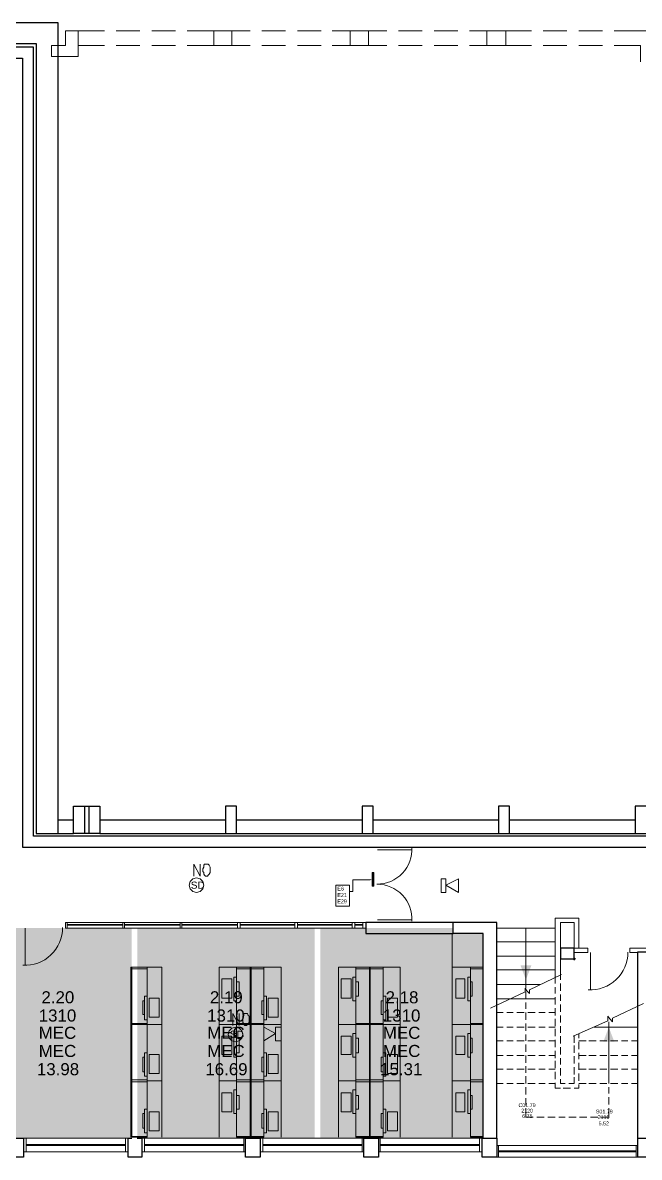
# Model space of a CAD drawing. Header units: millimetres. Extents: x -59 to 47, y 152 to 919.
# Drawn here: x 16.33 to 29.58, y 173.3 to 197.7 of the extents above; entities that cross this region are included whole.
import ezdxf

# ---------------------------------------------------------------- set-up
doc = ezdxf.new("R2010")
doc.units = ezdxf.units.MM
doc.layers.add('PDF_014401$_ps_FIRE_ACCESS', color=7, linetype='Continuous', true_color=0x37dd00)
doc.layers.add('PDF_014401$HL-TMP', color=7, linetype='Continuous', true_color=0xbfebf9)
for name, color, linetype in [('PDF_014401$_ps_TEXTBOLD$FIRE', 2, 'Continuous'), ('PDF_014401$BL', 7, 'Continuous'), ('PDF_014401$BL-ABOVE', 7, 'Continuous'), ('PDF_014401$DR', 7, 'Continuous'), ('PDF_014401$EXISTING-WALL', 7, 'Continuous'), ('PDF_014401$FI-DSG', 7, 'Continuous'), ('PDF_014401$FT-FIXFIT', 7, 'Continuous'), ('PDF_014401$PL-STAIR', 7, 'Continuous'), ('PDF_014401$WA', 7, 'Continuous'), ('PDF_014401$WA-COL', 7, 'Continuous'), ('PDF_014401$WA-EXT', 7, 'Continuous'), ('PDF_014401$WALL-1', 7, 'Continuous'), ('PDF_014401$WN', 7, 'Continuous'), ('PDF_Text', 7, 'Continuous')]:
    doc.layers.add(name, color=color, linetype=linetype)
doc.styles.add('PDF ArialMT', font='arial.ttf')

msp = doc.modelspace()

# ---------------------------------------------------------------- hatches: boundary and pattern name
at = {"layer": 'PDF_014401$WA-COL', "lineweight": -3, "transparency": 33554559}
msp.add_hatch(color=256, dxfattribs=at).paths.add_polyline_path([(28.178, 177.608), (28.159, 177.588), (28.139, 177.569), (28.159, 177.549), (28.178, 177.53), (28.198, 177.549), (28.217, 177.569), (28.198, 177.588)])

# ---------------------------------------------------------------- linework, layer by layer
at = {"layer": 'PDF_014401$_ps_FIRE_ACCESS', "lineweight": 0}
for points in [[(20.061, 178.996), (20.139, 179.016), (20.198, 179.075), (20.218, 179.153), (20.198, 179.231), (20.139, 179.29), (20.061, 179.309), (19.983, 179.29), (19.924, 179.231), (19.905, 179.153), (19.924, 179.075), (19.983, 179.016)], [(25.42, 179.29), (25.322, 179.29), (25.322, 178.996), (25.42, 178.996)], [(25.694, 178.996), (25.694, 179.29), (25.42, 179.153)], [(20.902, 175.789), (20.98, 175.808), (21.039, 175.867), (21.059, 175.945), (21.039, 176.023), (20.98, 176.082), (20.902, 176.102), (20.824, 176.082), (20.765, 176.023), (20.746, 175.945), (20.765, 175.867), (20.824, 175.808)], [(21.508, 175.808), (21.508, 176.102), (21.763, 175.965)], [(21.763, 176.102), (21.88, 176.102), (21.88, 175.808), (21.763, 175.808)]]:
    msp.add_lwpolyline(points, close=True, dxfattribs=at)
at = {"layer": 'PDF_014401$_ps_TEXTBOLD$FIRE', "lineweight": 20}
for points in [[(20.002, 179.349), (20.002, 179.603), (20.139, 179.349), (20.139, 179.603)], [(20.843, 176.141), (20.843, 176.395), (20.98, 176.141), (20.98, 176.395)]]:
    msp.add_lwpolyline(points, dxfattribs=at)
for points in [[(20.257, 179.603), (20.237, 179.603), (20.218, 179.583), (20.218, 179.544), (20.198, 179.505), (20.198, 179.446), (20.218, 179.427), (20.218, 179.388), (20.237, 179.368), (20.257, 179.349), (20.296, 179.349), (20.315, 179.368), (20.335, 179.388), (20.354, 179.427), (20.354, 179.446), (20.354, 179.505), (20.354, 179.544), (20.335, 179.583), (20.315, 179.603), (20.296, 179.603)], [(21.098, 176.395), (21.078, 176.395), (21.078, 176.356), (21.059, 176.336), (21.059, 176.297), (21.059, 176.239), (21.059, 176.2), (21.078, 176.18), (21.078, 176.16), (21.098, 176.141), (21.137, 176.141), (21.156, 176.16), (21.176, 176.18), (21.195, 176.2), (21.195, 176.239), (21.195, 176.297), (21.195, 176.336), (21.176, 176.356), (21.156, 176.395), (21.137, 176.395)]]:
    msp.add_lwpolyline(points, close=True, dxfattribs=at)
at = {"layer": 'PDF_014401$BL', "lineweight": 9}
for points in [[(27.767, 177.041), (27.767, 177.177), (27.767, 178.449), (28.276, 178.449), (28.276, 177.803)], [(27.767, 178.449), (27.885, 178.449)], [(27.885, 177.119), (27.885, 177.217), (27.885, 178.351), (28.178, 178.351), (28.178, 177.803)], [(27.767, 176.962), (27.767, 176.825)], [(27.885, 177.041), (27.885, 176.884)], [(27.767, 176.747), (27.767, 176.591)], [(27.885, 176.806), (27.885, 176.669)], [(27.885, 176.591), (27.885, 176.434)], [(27.767, 176.512), (27.767, 176.356)], [(27.885, 176.356), (27.885, 176.2)], [(27.767, 176.278), (27.767, 176.121)], [(27.885, 176.121), (27.885, 175.984)], [(27.767, 176.063), (27.767, 175.906)], [(27.885, 175.906), (27.885, 175.75)], [(28.178, 175.906), (28.178, 175.769)], [(28.276, 175.965), (28.276, 175.867)], [(27.767, 175.828), (27.767, 175.671)], [(27.885, 175.671), (27.885, 175.515)], [(28.178, 175.711), (28.178, 175.554)], [(28.276, 175.789), (28.276, 175.632)], [(26.516, 175.495), (26.516, 175.495)], [(27.767, 175.593), (27.767, 175.437)], [(27.767, 175.378), (27.767, 175.222)], [(27.885, 175.437), (27.885, 175.3)], [(28.178, 175.476), (28.178, 175.319)], [(28.276, 175.554), (28.276, 175.417)], [(27.767, 175.143), (27.767, 174.987)], [(27.885, 175.222), (27.885, 175.065)], [(28.178, 175.241), (28.178, 175.085)], [(28.276, 175.339), (28.276, 175.182)], [(27.767, 174.909), (27.767, 174.791), (27.885, 174.791)], [(27.885, 174.987), (27.885, 174.889), (27.983, 174.889)], [(28.178, 175.026), (28.178, 174.889), (28.061, 174.889)], [(28.276, 175.104), (28.276, 174.948)], [(27.943, 174.791), (28.1, 174.791)], [(28.276, 174.869), (28.276, 174.791), (28.178, 174.791)]]:
    msp.add_lwpolyline(points, dxfattribs=at)
at = {"layer": 'PDF_014401$BL-ABOVE', "lineweight": 9}
for points in [[(17.245, 197.206), (16.951, 197.206), (16.951, 196.971), (17.518, 196.971), (17.518, 197.519), (18.086, 197.519), (17.518, 197.519), (17.245, 197.519), (17.245, 197.206), (16.951, 197.206), (16.951, 196.971), (17.245, 196.971)], [(27.259, 197.206), (26.711, 197.206), (26.3, 197.206), (26.3, 197.519), (26.711, 197.519), (26.711, 197.206), (26.711, 197.519), (26.3, 197.519), (26.3, 197.206), (25.929, 197.206)], [(26.711, 197.519), (27.259, 197.519)], [(27.513, 197.519), (28.022, 197.519)], [(28.276, 197.519), (28.784, 197.519)], [(29.88, 196.346), (29.88, 196.971), (30.173, 196.971), (30.173, 197.206), (29.88, 197.206), (29.88, 197.519), (29.606, 197.519), (29.039, 197.519)], [(18.086, 197.206), (17.518, 197.206)], [(18.848, 197.206), (18.34, 197.206)], [(19.611, 197.206), (19.103, 197.206)], [(20.433, 197.206), (19.865, 197.206)], [(20.824, 197.206), (21.215, 197.206)], [(21.469, 197.206), (21.978, 197.206)], [(22.232, 197.206), (22.741, 197.206)], [(22.975, 197.206), (23.367, 197.206)], [(23.758, 197.206), (24.149, 197.206)], [(24.403, 197.206), (24.912, 197.206)], [(25.166, 197.206), (25.675, 197.206)], [(27.513, 197.206), (28.022, 197.206)], [(28.276, 197.206), (28.784, 197.206)], [(29.039, 197.206), (29.606, 197.206), (29.606, 196.854)]]:
    msp.add_lwpolyline(points, dxfattribs=at)
for points in [[(18.34, 197.519), (18.848, 197.519)], [(19.103, 197.519), (19.611, 197.519)], [(19.865, 197.519), (20.433, 197.519)], [(20.824, 197.519), (20.433, 197.519), (20.433, 197.206), (20.824, 197.206)], [(20.824, 197.519), (20.433, 197.519), (20.433, 197.206), (20.824, 197.206)], [(21.215, 197.519), (20.824, 197.519)], [(21.978, 197.519), (21.469, 197.519)], [(22.741, 197.519), (22.232, 197.519)], [(23.367, 197.519), (22.975, 197.519), (23.367, 197.519), (23.758, 197.519), (24.149, 197.519), (23.758, 197.519), (23.758, 197.206), (23.367, 197.206)], [(23.758, 197.519), (23.758, 197.206), (23.367, 197.206), (23.367, 197.519)], [(24.912, 197.519), (24.403, 197.519)], [(25.675, 197.519), (25.166, 197.519)], [(26.3, 197.519), (25.929, 197.519)]]:
    msp.add_lwpolyline(points, close=True, dxfattribs=at)
at = {"layer": 'PDF_014401$DR', "lineweight": 0}
msp.add_lwpolyline([(24.692, 178.384, 0.429403), (23.94, 179.176, 0.429403), (24.692, 179.968)], format="xyb", dxfattribs=at)
for points in [[(23.953, 179.916), (24.697, 179.916), (23.953, 179.916)], [(23.953, 178.41), (24.697, 178.41), (23.953, 178.41)], [(16.384, 178.234), (16.384, 177.432), (16.384, 178.234)], [(28.53, 177.706), (28.53, 176.904), (28.53, 177.706)]]:
    msp.add_lwpolyline(points, dxfattribs=at)
for centre in [(16.374, 178.243), (28.52, 177.715)]:
    msp.add_arc(centre, 0.812, 267.045, 0.0003, dxfattribs=at)
at = {"layer": 'PDF_014401$EXISTING-WALL', "lineweight": 20}
for points in [[(18.672, 173.735), (18.79, 173.735)], [(21.137, 173.735), (21.469, 173.735)]]:
    msp.add_lwpolyline(points, dxfattribs=at)
msp.add_lwpolyline([(24.032, 173.735), (23.699, 173.735)], close=True, dxfattribs=at)
at = {"layer": 'PDF_014401$FI-DSG', "lineweight": 9}
msp.add_lwpolyline([(23.797, 179.27), (23.425, 179.27), (23.425, 179.016), (23.347, 179.016)], dxfattribs=at)
for points in [[(23.836, 179.427), (23.836, 179.133), (23.875, 179.133), (23.875, 179.427)], [(23.054, 179.153), (23.347, 179.153), (23.347, 178.703), (23.054, 178.703)]]:
    msp.add_lwpolyline(points, close=True, dxfattribs=at)
at = {"layer": 'PDF_014401$FI-DSG', "lineweight": -3, "transparency": 33554559}
for points in [[(23.797, 179.29), (23.836, 179.27), (23.797, 179.27)], [(23.875, 179.427), (23.836, 179.427), (23.875, 179.133)], [(23.836, 179.427), (23.875, 179.133), (23.836, 179.133)]]:
    msp.add_solid(points, dxfattribs=at)
at = {"layer": 'PDF_014401$FT-FIXFIT', "lineweight": 0}
for points in [[(25.557, 177.393), (25.557, 178.116)], [(18.653, 173.735), (18.653, 177.393), (19.005, 177.393), (19.005, 177.353), (18.672, 177.353)], [(19.318, 176.16), (19.318, 177.393), (19.005, 177.393), (18.672, 177.393), (18.672, 173.735), (19.005, 173.735), (19.005, 173.755), (18.672, 173.755)], [(19.005, 177.393), (19.005, 173.735)], [(20.55, 176.16), (20.55, 177.393), (20.922, 177.393)], [(21.215, 177.353), (20.922, 177.353), (20.922, 177.393), (21.215, 177.393), (21.215, 173.735), (20.922, 173.735), (20.922, 177.393), (21.235, 177.393), (21.235, 173.735), (21.508, 173.735), (21.508, 177.393), (21.508, 177.353), (21.235, 177.353)], [(21.215, 177.393), (21.508, 177.393), (21.235, 177.393)], [(21.88, 176.16), (21.88, 177.393), (21.508, 177.393)], [(23.112, 176.16), (23.112, 177.393), (23.484, 177.393)], [(23.777, 177.353), (23.484, 177.353), (23.484, 177.393), (23.777, 177.393), (23.777, 173.735), (23.484, 173.735), (23.484, 177.393), (23.797, 177.393), (23.797, 173.735), (24.071, 173.735), (24.071, 177.393), (24.071, 177.353), (23.797, 177.353)], [(23.777, 177.393), (24.071, 177.393), (23.797, 177.393)], [(24.442, 176.16), (24.442, 177.393), (24.071, 177.393)], [(25.557, 176.16), (25.557, 177.393), (25.948, 177.393), (26.222, 177.393)], [(25.948, 173.735), (25.948, 177.393), (25.948, 177.353), (26.222, 177.353)], [(19.005, 176.16), (19.005, 176.18), (18.672, 176.18)], [(19.318, 174.948), (19.318, 176.16), (19.005, 176.16), (18.672, 176.16)], [(20.55, 174.948), (20.55, 176.16), (20.922, 176.16), (21.215, 176.16)], [(20.922, 176.16), (20.922, 176.18), (21.215, 176.18)], [(21.508, 176.16), (21.508, 176.18), (21.235, 176.18)], [(21.88, 174.948), (21.88, 176.16), (21.508, 176.16), (21.235, 176.16)], [(23.112, 174.948), (23.112, 176.16), (23.484, 176.16), (23.777, 176.16)], [(23.484, 176.16), (23.484, 176.18), (23.777, 176.18)], [(24.071, 176.16), (24.071, 176.18), (23.797, 176.18)], [(24.442, 174.948), (24.442, 176.16), (24.071, 176.16), (23.797, 176.16)], [(25.557, 174.948), (25.557, 176.16), (25.948, 176.16), (26.222, 176.16)], [(25.948, 176.16), (25.948, 176.18), (26.222, 176.18)], [(18.672, 174.928), (19.005, 174.928), (19.005, 174.967), (18.672, 174.967)], [(19.318, 173.735), (19.318, 174.948), (19.005, 174.948)], [(20.55, 173.735), (20.55, 174.948), (20.922, 174.948)], [(21.215, 174.928), (20.922, 174.928), (20.922, 174.967), (21.215, 174.967)], [(21.235, 174.928), (21.508, 174.928), (21.508, 174.967), (21.235, 174.967)], [(21.88, 173.735), (21.88, 174.948), (21.508, 174.948)], [(23.112, 173.735), (23.112, 174.948), (23.484, 174.948)], [(23.777, 174.928), (23.484, 174.928), (23.484, 174.967), (23.777, 174.967)], [(23.797, 174.928), (24.071, 174.928), (24.071, 174.967), (23.797, 174.967)], [(24.442, 173.735), (24.442, 174.948), (24.071, 174.948)], [(25.557, 173.735), (25.557, 174.948), (25.948, 174.948)], [(26.222, 174.928), (25.948, 174.928), (25.948, 174.967), (26.222, 174.967)], [(20.922, 173.735), (20.922, 173.755), (21.215, 173.755)], [(21.508, 173.735), (21.508, 173.755), (21.235, 173.755)], [(23.484, 173.735), (23.484, 173.755), (23.777, 173.755)], [(24.071, 173.735), (24.071, 173.755), (23.797, 173.755)], [(26.222, 173.735), (25.948, 173.735), (25.948, 173.755), (26.222, 173.755)]]:
    msp.add_lwpolyline(points, dxfattribs=at)
for points in [[(20.609, 176.728), (20.824, 176.728), (20.824, 177.138), (20.609, 177.138)], [(20.922, 176.669), (20.922, 177.177), (20.863, 177.177), (20.863, 176.669)], [(20.922, 176.669), (20.922, 177.177), (20.863, 177.177), (20.863, 176.669)], [(20.98, 176.767), (20.98, 177.08), (20.922, 177.08), (20.922, 176.767)], [(23.171, 176.728), (23.386, 176.728), (23.386, 177.138), (23.171, 177.138)], [(23.484, 176.669), (23.484, 177.177), (23.425, 177.177), (23.425, 176.669)], [(23.484, 176.669), (23.484, 177.177), (23.425, 177.177), (23.425, 176.669)], [(23.543, 176.767), (23.543, 177.08), (23.484, 177.08), (23.484, 176.767)], [(25.635, 176.728), (25.831, 176.728), (25.831, 177.138), (25.635, 177.138)], [(25.948, 176.669), (25.948, 177.177), (25.89, 177.177), (25.89, 176.669)], [(25.948, 176.669), (25.948, 177.177), (25.89, 177.177), (25.89, 176.669)], [(25.987, 176.767), (25.987, 177.08), (25.948, 177.08), (25.948, 176.767)], [(18.907, 176.376), (18.907, 176.669), (18.946, 176.669), (18.946, 176.376)], [(18.946, 176.258), (18.946, 176.767), (19.005, 176.767), (19.005, 176.258)], [(18.946, 176.258), (18.946, 176.767), (19.005, 176.767), (19.005, 176.258)], [(19.259, 176.317), (19.044, 176.317), (19.044, 176.728), (19.259, 176.728)], [(21.469, 176.376), (21.469, 176.669), (21.508, 176.669), (21.508, 176.376)], [(21.508, 176.258), (21.508, 176.767), (21.567, 176.767), (21.567, 176.258)], [(21.508, 176.258), (21.508, 176.767), (21.567, 176.767), (21.567, 176.258)], [(21.821, 176.317), (21.606, 176.317), (21.606, 176.728), (21.821, 176.728)], [(24.032, 176.376), (24.032, 176.669), (24.071, 176.669), (24.071, 176.376)], [(24.071, 176.258), (24.071, 176.767), (24.129, 176.767), (24.129, 176.258)], [(24.071, 176.258), (24.071, 176.767), (24.129, 176.767), (24.129, 176.258)], [(24.384, 176.317), (24.168, 176.317), (24.168, 176.728), (24.384, 176.728)], [(20.609, 175.515), (20.824, 175.515), (20.824, 175.906), (20.609, 175.906)], [(20.922, 175.456), (20.922, 175.965), (20.863, 175.965), (20.863, 175.456)], [(20.922, 175.456), (20.922, 175.965), (20.863, 175.965), (20.863, 175.456)], [(20.98, 175.554), (20.98, 175.867), (20.922, 175.867), (20.922, 175.554)], [(23.171, 175.515), (23.386, 175.515), (23.386, 175.906), (23.171, 175.906)], [(23.484, 175.456), (23.484, 175.965), (23.425, 175.965), (23.425, 175.456)], [(23.484, 175.456), (23.484, 175.965), (23.425, 175.965), (23.425, 175.456)], [(23.543, 175.554), (23.543, 175.867), (23.484, 175.867), (23.484, 175.554)], [(25.635, 175.515), (25.831, 175.515), (25.831, 175.906), (25.635, 175.906)], [(25.948, 175.456), (25.948, 175.965), (25.89, 175.965), (25.89, 175.456)], [(25.948, 175.456), (25.948, 175.965), (25.89, 175.965), (25.89, 175.456)], [(25.987, 175.554), (25.987, 175.867), (25.948, 175.867), (25.948, 175.554)], [(18.907, 175.143), (18.907, 175.456), (18.946, 175.456), (18.946, 175.143)], [(18.946, 175.046), (18.946, 175.554), (19.005, 175.554), (19.005, 175.046)], [(18.946, 175.046), (18.946, 175.554), (19.005, 175.554), (19.005, 175.046)], [(19.259, 175.104), (19.044, 175.104), (19.044, 175.515), (19.259, 175.515)], [(21.469, 175.143), (21.469, 175.456), (21.508, 175.456), (21.508, 175.143)], [(21.508, 175.046), (21.508, 175.554), (21.567, 175.554), (21.567, 175.046)], [(21.508, 175.046), (21.508, 175.554), (21.567, 175.554), (21.567, 175.046)], [(21.821, 175.104), (21.606, 175.104), (21.606, 175.515), (21.821, 175.515)], [(24.032, 175.143), (24.032, 175.456), (24.071, 175.456), (24.071, 175.143)], [(24.071, 175.046), (24.071, 175.554), (24.129, 175.554), (24.129, 175.046)], [(24.071, 175.046), (24.071, 175.554), (24.129, 175.554), (24.129, 175.046)], [(24.384, 175.104), (24.168, 175.104), (24.168, 175.515), (24.384, 175.515)], [(20.609, 174.283), (20.824, 174.283), (20.824, 174.693), (20.609, 174.693)], [(20.922, 174.244), (20.922, 174.752), (20.863, 174.752), (20.863, 174.244)], [(20.922, 174.244), (20.922, 174.752), (20.863, 174.752), (20.863, 174.244)], [(23.171, 174.283), (23.386, 174.283), (23.386, 174.693), (23.171, 174.693)], [(23.484, 174.244), (23.484, 174.752), (23.425, 174.752), (23.425, 174.244)], [(23.484, 174.244), (23.484, 174.752), (23.425, 174.752), (23.425, 174.244)], [(25.635, 174.283), (25.831, 174.283), (25.831, 174.693), (25.635, 174.693)], [(25.948, 174.244), (25.948, 174.752), (25.89, 174.752), (25.89, 174.244)], [(25.948, 174.244), (25.948, 174.752), (25.89, 174.752), (25.89, 174.244)], [(20.98, 174.341), (20.98, 174.635), (20.922, 174.635), (20.922, 174.341)], [(23.543, 174.341), (23.543, 174.635), (23.484, 174.635), (23.484, 174.341)], [(25.987, 174.341), (25.987, 174.635), (25.948, 174.635), (25.948, 174.341)], [(18.907, 173.931), (18.907, 174.244), (18.946, 174.244), (18.946, 173.931)], [(18.946, 173.833), (18.946, 174.341), (19.005, 174.341), (19.005, 173.833)], [(18.946, 173.833), (18.946, 174.341), (19.005, 174.341), (19.005, 173.833)], [(19.259, 173.872), (19.044, 173.872), (19.044, 174.283), (19.259, 174.283)], [(21.469, 173.931), (21.469, 174.244), (21.508, 174.244), (21.508, 173.931)], [(21.508, 173.833), (21.508, 174.341), (21.567, 174.341), (21.567, 173.833)], [(21.508, 173.833), (21.508, 174.341), (21.567, 174.341), (21.567, 173.833)], [(21.821, 173.872), (21.606, 173.872), (21.606, 174.283), (21.821, 174.283)], [(24.032, 173.931), (24.032, 174.244), (24.071, 174.244), (24.071, 173.931)], [(24.071, 173.833), (24.071, 174.341), (24.129, 174.341), (24.129, 173.833)], [(24.071, 173.833), (24.071, 174.341), (24.129, 174.341), (24.129, 173.833)], [(24.384, 173.872), (24.168, 173.872), (24.168, 174.283), (24.384, 174.283)]]:
    msp.add_lwpolyline(points, close=True, dxfattribs=at)
at = {"layer": 'PDF_014401$HL-TMP', "color": 111, "lineweight": -3, "true_color": 0x76efc1, "transparency": 33554559}
for points in [[(18.672, 178.234), (15.484, 178.234), (18.672, 173.715)], [(15.484, 178.234), (18.672, 173.715), (15.484, 173.715)], [(22.604, 178.234), (18.79, 178.234), (22.604, 173.715)], [(18.79, 178.234), (22.604, 173.715), (18.79, 173.715)], [(25.577, 178.234), (22.721, 178.234), (25.577, 178.116)], [(22.721, 178.234), (25.577, 178.116), (22.721, 178.116)], [(26.222, 178.116), (22.721, 178.116), (26.222, 173.715)], [(22.721, 178.116), (26.222, 173.715), (22.721, 173.715)]]:
    msp.add_solid(points, dxfattribs=at)
at = {"layer": 'PDF_014401$PL-STAIR', "lineweight": 9}
for points in [[(27.767, 178.234), (26.516, 178.234)], [(27.141, 176.943), (27.141, 177.119), (27.141, 178.234)], [(27.767, 177.94), (26.516, 177.94)], [(27.767, 177.627), (26.516, 177.627)], [(27.767, 177.334), (26.516, 177.334)], [(27.904, 177.236), (27.22, 176.904), (27.22, 176.825), (27.161, 176.884), (27.122, 176.943), (27.122, 176.865), (26.379, 176.512)], [(27.454, 177.021), (26.516, 177.021)], [(27.141, 176.865), (27.141, 176.708)], [(27.767, 176.708), (26.829, 176.708), (26.516, 176.708)], [(27.141, 176.63), (27.141, 176.493)], [(29.665, 176.61), (29, 176.297), (29, 176.219), (28.941, 176.278), (28.902, 176.336), (28.902, 176.239), (28.159, 175.906)], [(26.653, 176.415), (26.516, 176.415)], [(26.868, 176.415), (26.731, 176.415)], [(27.102, 176.415), (26.946, 176.415)], [(27.141, 176.415), (27.141, 176.258)], [(27.337, 176.415), (27.181, 176.415)], [(27.552, 176.415), (27.415, 176.415)], [(27.767, 176.415), (27.63, 176.415)], [(26.653, 176.102), (26.516, 176.102)], [(26.868, 176.102), (26.731, 176.102)], [(27.102, 176.102), (26.946, 176.102)], [(27.141, 176.18), (27.141, 176.023)], [(27.337, 176.102), (27.181, 176.102)], [(27.552, 176.102), (27.415, 176.102)], [(27.767, 176.102), (27.63, 176.102)], [(28.608, 176.102), (29.547, 176.102)], [(28.921, 176.043), (28.921, 176.219)], [(28.921, 176.102), (28.921, 174.987)], [(27.141, 175.945), (27.141, 175.808)], [(28.921, 175.808), (28.921, 175.965)], [(26.653, 175.808), (26.516, 175.808)], [(26.868, 175.808), (26.731, 175.808)], [(27.102, 175.808), (26.946, 175.808)], [(27.141, 175.73), (27.141, 175.574)], [(27.337, 175.808), (27.181, 175.808)], [(27.552, 175.808), (27.415, 175.808)], [(27.767, 175.808), (27.63, 175.808)], [(28.276, 175.808), (28.432, 175.808)], [(28.491, 175.808), (28.648, 175.808)], [(28.726, 175.808), (28.882, 175.808)], [(28.921, 175.574), (28.921, 175.73)], [(28.96, 175.808), (29.117, 175.808)], [(29.195, 175.808), (29.332, 175.808)], [(29.41, 175.808), (29.547, 175.808)], [(26.653, 175.495), (26.516, 175.495)], [(26.868, 175.495), (26.731, 175.495)], [(27.102, 175.495), (26.946, 175.495)], [(27.141, 175.495), (27.141, 175.339)], [(27.337, 175.495), (27.181, 175.495)], [(27.552, 175.495), (27.415, 175.495)], [(27.767, 175.495), (27.63, 175.495)], [(28.276, 175.495), (28.432, 175.495)], [(28.491, 175.495), (28.648, 175.495)], [(28.726, 175.495), (28.882, 175.495)], [(28.921, 175.358), (28.921, 175.495)], [(28.96, 175.495), (29.117, 175.495)], [(29.195, 175.495), (29.332, 175.495)], [(29.41, 175.495), (29.547, 175.495)], [(26.653, 175.202), (26.516, 175.202)], [(26.868, 175.202), (26.731, 175.202)], [(27.102, 175.202), (26.946, 175.202)], [(27.141, 175.261), (27.141, 175.124)], [(27.337, 175.202), (27.181, 175.202)], [(27.552, 175.202), (27.415, 175.202)], [(27.767, 175.202), (27.63, 175.202)], [(28.276, 175.202), (28.432, 175.202)], [(28.491, 175.202), (28.648, 175.202)], [(28.726, 175.202), (28.882, 175.202)], [(28.921, 175.124), (28.921, 175.28)], [(28.96, 175.202), (29.117, 175.202)], [(29.195, 175.202), (29.332, 175.202)], [(29.41, 175.202), (29.547, 175.202)], [(26.653, 174.889), (26.516, 174.889)], [(26.868, 174.889), (26.731, 174.889)], [(27.102, 174.889), (26.946, 174.889)], [(27.141, 175.046), (27.141, 174.889)], [(27.337, 174.889), (27.181, 174.889)], [(27.552, 174.889), (27.415, 174.889)], [(27.767, 174.889), (27.63, 174.889)], [(28.276, 174.889), (28.432, 174.889)], [(28.491, 174.889), (28.648, 174.889)], [(28.726, 174.889), (28.882, 174.889)], [(28.921, 174.889), (28.921, 175.046)], [(28.96, 174.889), (29.117, 174.889)], [(29.195, 174.889), (29.332, 174.889)], [(29.41, 174.889), (29.547, 174.889)], [(27.141, 174.811), (27.141, 174.654)], [(28.921, 174.674), (28.921, 174.811)], [(27.141, 174.576), (27.141, 174.42)], [(28.921, 174.439), (28.921, 174.596)], [(27.141, 174.361), (27.141, 174.165), (27.298, 174.165)], [(27.376, 174.165), (27.533, 174.165)], [(27.611, 174.165), (27.767, 174.165)], [(27.846, 174.165), (27.983, 174.165)], [(28.061, 174.165), (28.217, 174.165)], [(28.295, 174.165), (28.452, 174.165)], [(28.53, 174.165), (28.687, 174.165)], [(28.745, 174.165), (28.921, 174.165), (28.921, 174.361)]]:
    msp.add_lwpolyline(points, dxfattribs=at)
at = {"layer": 'PDF_014401$PL-STAIR', "lineweight": -3, "transparency": 33554559}
for points in [[(27.024, 177.432), (27.141, 177.119), (27.259, 177.432)], [(29.039, 175.789), (28.921, 176.102), (28.804, 175.789)]]:
    msp.add_solid(points, dxfattribs=at)
at = {"layer": 'PDF_014401$WA', "lineweight": 20}
for points in [[(28.178, 177.803), (28.472, 177.803), (28.472, 177.706), (28.178, 177.706)], [(29.547, 177.706), (29.371, 177.706), (29.371, 177.803), (29.841, 177.803), (29.841, 177.725)]]:
    msp.add_lwpolyline(points, dxfattribs=at)
at = {"layer": 'PDF_014401$WA-COL', "lineweight": 25}
for points in [[(17.088, 197.695), (-43.663, 197.695), (-43.663, 184.317), (-46.714, 184.317), (-46.714, 184.023), (-43.213, 184.023), (-43.213, 197.245), (16.619, 197.245), (16.619, 180.268), (17.088, 180.268)], [(17.988, 180.268), (17.421, 180.268), (17.421, 180.855), (17.988, 180.855)], [(20.922, 180.268), (20.922, 180.855), (20.687, 180.855), (20.687, 180.268)], [(23.856, 180.268), (23.856, 180.855), (23.621, 180.855), (23.621, 180.268)], [(26.789, 180.268), (26.789, 180.855), (26.555, 180.855), (26.555, 180.268)], [(30.056, 180.268), (30.056, 180.855), (29.489, 180.855), (29.489, 180.268)], [(28.178, 177.803), (27.885, 177.803), (27.885, 177.569), (28.178, 177.569)], [(16.051, 173.715), (16.345, 173.715), (16.345, 173.305), (16.051, 173.305)], [(21.117, 173.715), (21.43, 173.715), (21.43, 173.305), (21.117, 173.305)], [(23.66, 173.715), (23.973, 173.715), (23.973, 173.305), (23.66, 173.305)], [(26.203, 173.715), (26.516, 173.715), (26.516, 173.305), (26.203, 173.305)], [(29.547, 173.715), (29.86, 173.715), (29.86, 173.305), (29.547, 173.305)]]:
    msp.add_lwpolyline(points, close=True, dxfattribs=at)
for points in [[(17.655, 180.855), (17.655, 180.268)], [(17.753, 180.855), (17.753, 180.268)], [(18.79, 173.715), (18.887, 173.715), (18.887, 173.305), (18.594, 173.305), (18.594, 173.715), (18.672, 173.715)]]:
    msp.add_lwpolyline(points, dxfattribs=at)
at = {"layer": 'PDF_014401$WA-EXT', "lineweight": 25}
for points in [[(34.496, 177.94), (34.496, 180.209), (16.56, 180.209), (16.56, 197.167), (-43.135, 197.167), (-43.135, 183.945), (-46.714, 183.945), (-46.714, 176.493), (-43.663, 176.493), (-43.663, 173.715), (-43.135, 173.715), (-43.135, 178.39), (-46.714, 178.39)], [(-41.375, 180.444), (-42.9, 180.444), (-42.9, 196.932), (16.325, 196.932), (16.325, 179.974), (34.261, 179.974), (34.261, 177.94)], [(17.088, 180.561), (17.421, 180.561)], [(17.988, 180.561), (20.687, 180.561)], [(20.922, 180.561), (23.621, 180.561)], [(23.856, 180.561), (26.555, 180.561)], [(26.789, 180.561), (29.489, 180.561)], [(17.088, 180.268), (17.421, 180.268)], [(17.988, 180.268), (20.687, 180.268)], [(20.922, 180.268), (23.621, 180.268)], [(23.856, 180.268), (26.555, 180.268)], [(26.789, 180.268), (29.489, 180.268)], [(26.516, 173.715), (26.516, 178.351), (25.577, 178.351), (23.699, 178.351), (23.699, 178.116), (25.577, 178.116)], [(26.222, 173.715), (26.222, 178.116), (25.577, 178.116), (25.577, 178.351)], [(29.547, 173.715), (29.547, 177.725), (32.462, 177.725), (32.462, 177.49), (29.841, 177.49), (29.841, 173.715)]]:
    msp.add_lwpolyline(points, dxfattribs=at)
at = {"layer": 'PDF_014401$WALL-1', "lineweight": 0}
msp.add_lwpolyline([(23.699, 178.351), (23.699, 178.116)], dxfattribs=at)
at = {"layer": 'PDF_014401$WN', "lineweight": 0}
for points in [[(17.245, 178.351), (17.245, 178.234)], [(17.284, 178.351), (17.284, 178.234)], [(17.284, 178.312), (18.477, 178.312)], [(18.516, 178.312), (19.709, 178.312)], [(19.748, 178.312), (20.941, 178.312)], [(21, 178.312), (22.173, 178.312)], [(22.232, 178.312), (23.406, 178.312)], [(23.464, 178.312), (23.64, 178.312)], [(23.64, 178.234), (23.64, 178.351)], [(23.699, 178.234), (23.699, 178.351)], [(17.284, 178.292), (18.477, 178.292)], [(18.516, 178.292), (19.709, 178.292)], [(19.748, 178.292), (20.941, 178.292)], [(21, 178.292), (22.173, 178.292)], [(22.232, 178.292), (23.406, 178.292)], [(23.464, 178.292), (23.64, 178.292)], [(16.345, 173.715), (16.345, 173.422)], [(16.403, 173.715), (16.403, 173.422)], [(18.535, 173.422), (18.535, 173.715)], [(18.594, 173.422), (18.594, 173.715)], [(18.887, 173.715), (18.887, 173.422)], [(18.946, 173.715), (18.946, 173.422)], [(21.078, 173.422), (21.078, 173.715)], [(21.117, 173.422), (21.117, 173.715)], [(21.43, 173.715), (21.43, 173.422)], [(21.489, 173.715), (21.489, 173.422)], [(23.621, 173.422), (23.621, 173.715)], [(23.66, 173.422), (23.66, 173.715)], [(23.973, 173.715), (23.973, 173.422)], [(24.012, 173.715), (24.012, 173.422)], [(26.144, 173.422), (26.144, 173.715)], [(26.203, 173.422), (26.203, 173.715)], [(16.403, 173.579), (18.535, 173.579)], [(16.403, 173.559), (18.535, 173.559)], [(18.946, 173.579), (21.078, 173.579)], [(18.946, 173.559), (21.078, 173.559)], [(21.489, 173.579), (23.621, 173.579)], [(21.489, 173.559), (23.621, 173.559)], [(24.012, 173.579), (26.144, 173.579)], [(24.012, 173.559), (26.144, 173.559)], [(26.516, 173.559), (26.516, 173.305)], [(26.555, 173.559), (26.555, 173.305)], [(26.555, 173.442), (29.508, 173.442)], [(26.555, 173.422), (29.508, 173.422)], [(29.508, 173.305), (29.508, 173.559)], [(29.547, 173.305), (29.547, 173.559)]]:
    msp.add_lwpolyline(points, dxfattribs=at)
at = {"layer": 'PDF_014401$WN', "lineweight": 9}
for points in [[(18.516, 178.351), (17.245, 178.351)], [(19.748, 178.351), (18.477, 178.351)], [(21, 178.351), (19.709, 178.351)], [(22.232, 178.351), (20.941, 178.351)], [(23.464, 178.351), (22.173, 178.351)], [(23.699, 178.351), (23.406, 178.351)], [(17.245, 178.234), (18.516, 178.234)], [(18.477, 178.234), (19.748, 178.234)], [(19.709, 178.234), (21, 178.234)], [(20.941, 178.234), (22.232, 178.234)], [(22.173, 178.234), (23.464, 178.234)], [(23.406, 178.234), (23.699, 178.234)], [(18.594, 173.715), (16.345, 173.715)], [(21.117, 173.715), (18.887, 173.715)], [(23.66, 173.715), (21.43, 173.715)], [(26.203, 173.715), (23.973, 173.715)], [(16.345, 173.422), (18.594, 173.422)], [(18.887, 173.422), (21.117, 173.422)], [(21.43, 173.422), (23.66, 173.422)], [(23.973, 173.422), (26.203, 173.422)], [(29.547, 173.559), (26.516, 173.559)], [(26.516, 173.305), (29.547, 173.305)]]:
    msp.add_lwpolyline(points, dxfattribs=at)
at = {"layer": 'PDF_014401$WN', "lineweight": 0}
for points in [[(18.477, 178.234), (18.477, 178.351)], [(18.516, 178.234), (18.516, 178.351)], [(19.709, 178.234), (19.709, 178.351)], [(19.748, 178.234), (19.748, 178.351)], [(20.941, 178.234), (20.941, 178.351)], [(21, 178.234), (21, 178.351)], [(22.173, 178.234), (22.173, 178.351)], [(22.232, 178.234), (22.232, 178.351)], [(23.406, 178.234), (23.406, 178.351)], [(23.464, 178.234), (23.464, 178.351)]]:
    msp.add_lwpolyline(points, close=True, dxfattribs=at)

# ---------------------------------------------------------------- texts
at = {"layer": 'PDF_Text', "color": 2, "lineweight": -3, "char_height": 0.1533, "attachment_point": 4, "style": 'PDF ArialMT'}
for insert in [(19.94, 179.154), (20.781, 175.947)]:
    msp.add_mtext('SD', dxfattribs=dict(at, insert=insert))
at = {"layer": 'PDF_Text', "lineweight": -3, "attachment_point": 4, "style": 'PDF ArialMT'}
for s, insert, char_height in [('E6', (23.089, 179.08), 0.0817), ('E21', (23.089, 178.943), 0.0817), ('E29', (23.089, 178.806), 0.0817), ('2.20', (16.732, 176.743), 0.2595), ('2.19', (20.351, 176.743), 0.2595), ('2.18', (24.126, 176.743), 0.2595), ('1310', (16.673, 176.351), 0.2595), ('1310', (20.292, 176.351), 0.2595), ('1310', (24.067, 176.351), 0.2595), ('MEC', (16.673, 175.98), 0.2595), ('MEC', (20.292, 175.98), 0.2595), ('MEC', (24.067, 175.98), 0.2595), ('MEC', (16.673, 175.589), 0.2595), ('MEC', (20.292, 175.589), 0.2595), ('MEC', (24.067, 175.589), 0.2595), ('13.98', (16.634, 175.197), 0.2595), ('16.69', (20.253, 175.197), 0.2595), ('15.31', (24.008, 175.197), 0.2595), ('C01.79', (26.981, 174.424), 0.0817), ('2120', (27.04, 174.307), 0.0817), ('6.75', (27.06, 174.19), 0.0817), ('S01.79', (28.644, 174.288), 0.0817), ('2110', (28.683, 174.17), 0.0817), ('5.52', (28.703, 174.033), 0.0817)]:
    msp.add_mtext(s, dxfattribs=dict(at, insert=insert, char_height=char_height))

doc.saveas('drawing.dxf')
